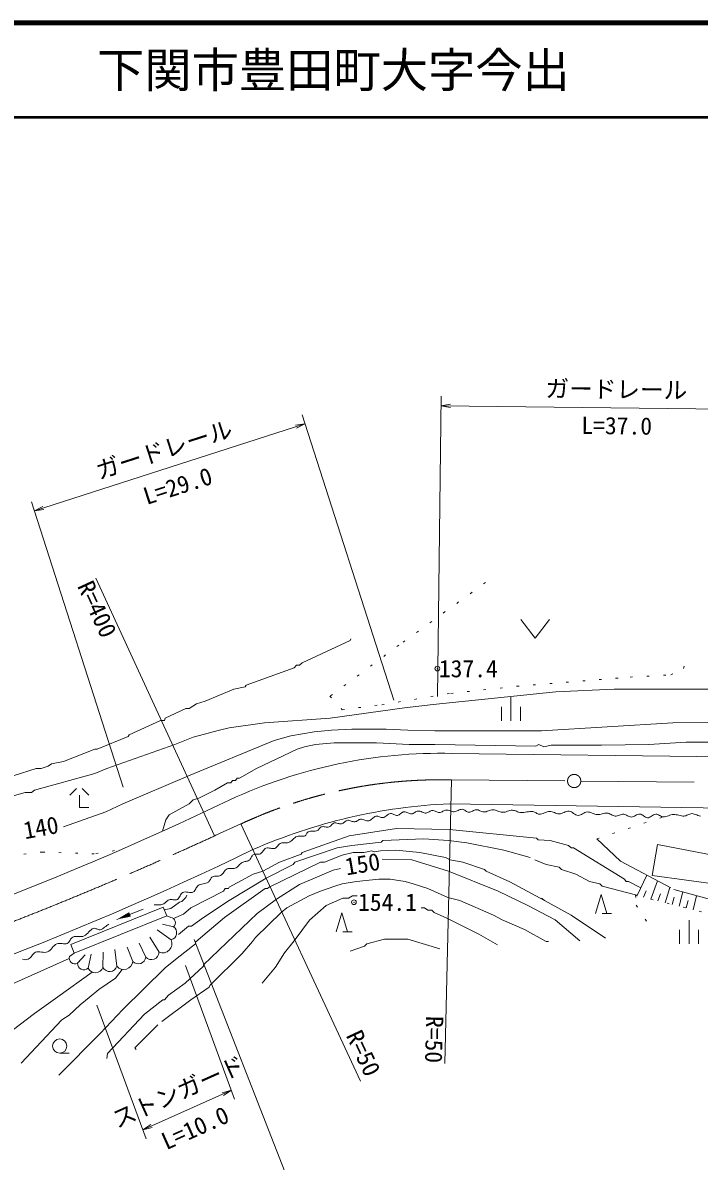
# Model space of a CAD drawing. Units: millimetres, scale not verified. Extents: x 40000 to 680000, y 20000 to 380000.
# Drawn here: x 397167 to 468712, y 259602 to 380000 of the extents above; entities that cross this region are included whole.
import ezdxf
from ezdxf.enums import TextEntityAlignment as Align

# ---------------------------------------------------------------- set-up
doc = ezdxf.new("R2010")
doc.units = ezdxf.units.MM
doc.header["$LTSCALE"] = 1000
doc.header["$PDMODE"] = 32
doc.header["$PDSIZE"] = 500
for name, pattern in [('CHAIN', [18.5, 12, -1.5, 3.5, -1.5]), ('DASHED', [7.5, 6, -1.5]), ('DOTTED', [1.75, 0.25, -1.5])]:
    doc.linetypes.add(name, pattern=pattern)
for name, color, linetype, lineweight in [('M-BGD', 7, 'Continuous', 13), ('M-BMK', 2, 'CHAIN', 13), ('M-STR-HTXT', 7, 'Continuous', 13), ('M-TTL', 2, 'Continuous', 140), ('M-TTL-LINE', 7, 'Continuous', 50)]:
    doc.layers.add(name, color=color, linetype=linetype, lineweight=lineweight)
doc.layers.add('M-TTL-TXT', color=7, linetype='Continuous')
doc.styles.add('ＭＳ ゴシック', font='')
doc.styles.get('ＭＳ ゴシック').set_extended_font_data('MS Gothic')

# ---------------------------------------------------------------- blocks, each defined once
blk = doc.blocks.new('針葉樹林')
at = {"color": 7, "linetype": 'Continuous', "lineweight": 13}
for p, q in [((-0.6, 0), (0, 2)), ((0, 2), (0.6, 0)), ((0.1, 0), (1.1, 0))]:
    blk.add_line(p, q, dxfattribs=at)
blk = doc.blocks.new('広葉樹林')
at = {"color": 7, "linetype": 'Continuous', "lineweight": 13}
blk.add_line((0, 0), (1, 0), dxfattribs=at)
blk.add_circle((0, 0.75), 0.75, dxfattribs=at)
blk = doc.blocks.new('竹林')
at = {"color": 7, "linetype": 'Continuous', "lineweight": 13}
for p, q in [((-1, 1.3), (-0.3, 2)), ((0, 1.3), (0, 0)), ((0.3, 2), (1, 1.3)), ((0, 0), (1, 0))]:
    blk.add_line(p, q, dxfattribs=at)
blk = doc.blocks.new('荒地')
at = {"color": 7, "linetype": 'Continuous', "lineweight": 13}
for p, q in [((0, 0), (0, 2.5)), ((-1, 1.5), (-1, 0)), ((1, 1.5), (1, 0))]:
    blk.add_line(p, q, dxfattribs=at)
blk = doc.blocks.new('畑')
at = {"color": 7, "linetype": 'Continuous', "lineweight": 13}
for p, q in [((-1.5, 2), (0, 0)), ((0, 0), (1.5, 2))]:
    blk.add_line(p, q, dxfattribs=at)
blk = doc.blocks.new('filled_arrow')
at = {"color": 0, "linetype": 'Continuous', "lineweight": -2}
blk.add_solid([(7.5, 1.25), (0, 0), (7.5, -1.25)], dxfattribs=at)
blk = doc.blocks.new('open_arrow')
at = {"color": 0, "linetype": 'Continuous', "lineweight": -2}
blk.add_lwpolyline([(7.5, 1.25), (0, 0), (7.5, -1.25)], dxfattribs=at)

msp = doc.modelspace()

# ---------------------------------------------------------------- linework, layer by layer
at = {"layer": 'M-BGD', "linetype": 'DOTTED'}
for p, q in [((446104, 320794), (436944, 314187)), ((436944, 314187), (429660, 308780)), ((467053, 311709), (467354, 313135)), ((449408, 309832), (461422, 310808)), ((461422, 310808), (465702, 311033)), ((465702, 311033), (467053, 311709)), ((442425, 309081), (449408, 309832)), ((429660, 308780), (430937, 307354)), ((435142, 307879), (442425, 309081)), ((430937, 307354), (435142, 307879)), ((457883, 293697), (464913, 296018)), ((399251, 292299), (393094, 291623)), ((404732, 292111), (399251, 292299)), ((406872, 292449), (404732, 292111)), ((472339, 285129), (461976, 287728)), ((461976, 287728), (462051, 286677)), ((462051, 286677), (463477, 284462))]:
    msp.add_line(p, q, dxfattribs=at)
at = {"layer": 'M-BGD'}
for p, q in [((440589, 307905), (437541, 307566)), ((437880, 305195), (440759, 305111)), ((413242, 303671), (406045, 301131)), ((438049, 303671), (440759, 303671)), ((442551, 302730), (477836, 302285)), ((414681, 300369), (407739, 297406)), ((417475, 298845), (415782, 297999)), ((442302, 297405), (484560, 296714)), ((434324, 292326), (435001, 292411)), ((442367, 291479), (443722, 291225)), ((422894, 289532), (418999, 287161)), ((462131, 287689), (463159, 289860)), ((463582, 287325), (464289, 289258)), ((462807, 287520), (463094, 288203)), ((464343, 287134), (464618, 287892)), ((465103, 286944), (465605, 288556)), ((466597, 286569), (466973, 288075)), ((413750, 286992), (412819, 286315)), ((418999, 287161), (416290, 285383)), ((442113, 287500), (443383, 287161)), ((443383, 287161), (446939, 285637)), ((452358, 287161), (455152, 285637)), ((465851, 286756), (466048, 287544)), ((467331, 286385), (467525, 287161)), ((468064, 286201), (468433, 287682)), ((402237, 282535), (412021, 286465)), ((402609, 281607), (412394, 285537)), ((407107, 285171), (409906, 286252)), ((412021, 286465), (412394, 285537)), ((412819, 286315), (412136, 286178)), ((412394, 285537), (412823, 285392)), ((414173, 285722), (413120, 285261)), ((455152, 285637), (458793, 283182)), ((413104, 284389), (411941, 284670)), ((414681, 284452), (413640, 283576)), ((427490, 285079), (425857, 282928)), ((442029, 285299), (445415, 283605)), ((411580, 281703), (410618, 283307)), ((412863, 283026), (411379, 284069)), ((445415, 283605), (447363, 282505)), ((402237, 282535), (402609, 281607)), ((407129, 280219), (406888, 281983)), ((408813, 280740), (408212, 282224)), ((410176, 281181), (409495, 282665)), ((415443, 282589), (413496, 281065)), ((421455, 282843), (420354, 281573)), ((425857, 282928), (424841, 281658)), ((402116, 281262), (402609, 281607)), ((402958, 280540), (403760, 281422)), ((404081, 280018), (404402, 281502)), ((405645, 280099), (405685, 281703)), ((413496, 281065), (412226, 280049)), ((420354, 281573), (416967, 278187)), ((424841, 281658), (423910, 280134)), ((404500, 279610), (400881, 277001)), ((407684, 279892), (406977, 278949)), ((412226, 280049), (407739, 275647)), ((416290, 280219), (414343, 278441)), ((416290, 280388), (416290, 280219)), ((423910, 280134), (422471, 278441)), ((406977, 278949), (405199, 277763)), ((416967, 278187), (416883, 278017)), ((400881, 277001), (398425, 275223)), ((404183, 276917), (403251, 276155)), ((405199, 277763), (404183, 276917)), ((416883, 278017), (414935, 276663)), ((414935, 276663), (411887, 274377)), ((398425, 275223), (394023, 271921)), ((401304, 274546), (396986, 269974)), ((407739, 275647), (405368, 273107)), ((405368, 273107), (400965, 268704)), ((406130, 270990), (406045, 270482))]:
    msp.add_line(p, q, dxfattribs=at)
at = {"layer": 'M-BGD', "linetype": 'DASHED'}
for p, q in [((457883, 293697), (460399, 291332)), ((460399, 291332), (466030, 288329)), ((466030, 288329), (476204, 285588))]:
    msp.add_line(p, q, dxfattribs=at)
at = {"layer": 'M-BGD'}
for points in [[(431869, 314847), (431784, 314678), (426704, 312307), (426450, 312053), (426111, 312053), (425857, 311799), (420777, 309937), (420693, 309767), (419507, 309513), (416459, 308243), (415528, 307989), (414766, 307481), (414427, 307481), (412226, 306465), (412141, 306211)], [(477758, 309175), (475641, 309513), (459724, 309513), (453543, 309259), (440589, 307905)], [(437541, 307566), (429667, 306465), (422725, 305957), (418999, 305449), (417983, 305195), (415189, 304433), (413242, 303671)], [(412141, 306211), (411718, 306211), (408416, 304687), (408331, 304518), (405029, 303163)], [(477673, 306042), (469969, 306042), (465905, 305957), (452019, 305111), (440759, 305111)], [(437880, 305195), (435594, 305280), (431953, 305280), (429837, 305195), (427974, 305026), (425519, 304603), (423741, 304095), (414681, 300369)], [(438049, 303671), (434578, 303841), (430091, 303841), (428143, 303671), (426958, 303417), (426196, 303163), (421878, 301131)], [(451765, 303671), (451427, 303502), (440759, 303671)], [(451765, 303671), (452273, 303417), (453035, 303587), (458369, 303587), (463365, 303671), (467344, 303925), (472847, 303925), (477673, 303671)], [(394446, 299861), (395801, 300115), (396139, 300369), (398595, 301131), (399103, 301131), (399865, 301385), (400203, 301639), (401473, 301893), (404775, 303163), (405029, 303163)], [(406045, 301131), (404775, 300623), (398425, 298845), (398087, 298591), (397409, 298591), (388112, 295986)], [(421878, 301131), (420100, 300115), (419846, 300115), (419677, 299861), (419338, 299861), (419169, 299607), (418830, 299607), (417475, 298845)], [(407739, 297406), (405961, 296559), (401473, 294951)], [(415782, 297999), (415189, 297829), (414766, 297406), (412649, 296221), (412311, 295713), (411955, 294503)], [(468831, 296107), (468700, 296136), (468571, 296179), (468442, 296229), (468314, 296279), (468184, 296322), (468054, 296351), (467921, 296359), (467815, 296346), (467711, 296318), (467610, 296278), (467510, 296233), (467409, 296188), (467308, 296147), (467205, 296115), (467099, 296099), (466960, 296099), (466822, 296117), (466685, 296148), (466548, 296184), (466411, 296221), (466273, 296253), (466135, 296274), (465996, 296279), (465858, 296263), (465722, 296230), (465588, 296186), (465455, 296137), (465321, 296089), (465187, 296049), (465051, 296024), (464913, 296018), (464809, 296035), (464708, 296070), (464610, 296116), (464512, 296168), (464415, 296218), (464316, 296262), (464215, 296291), (464111, 296299), (463995, 296279), (463883, 296234), (463776, 296171), (463670, 296101), (463565, 296032), (463457, 295972), (463346, 295932), (463229, 295918), (463121, 295937), (463020, 295982), (462923, 296044), (462828, 296115), (462733, 296187), (462636, 296250), (462535, 296297), (462427, 296319), (462312, 296311), (462201, 296277), (462093, 296226), (461986, 296165), (461879, 296105), (461771, 296051), (461660, 296013), (461545, 295998), (461438, 296011), (461334, 296043), (461233, 296089), (461134, 296142), (461034, 296196), (460933, 296244), (460830, 296281), (460723, 296299), (460608, 296295), (460495, 296273), (460383, 296239), (460272, 296198), (460160, 296158), (460048, 296123), (459935, 296102), (459821, 296099), (459711, 296117), (459605, 296154), (459501, 296201), (459399, 296255), (459297, 296310), (459194, 296359), (459088, 296397), (458978, 296419), (458848, 296422), (458717, 296408), (458588, 296380), (458458, 296347), (458328, 296312), (458198, 296282), (458067, 296262), (457936, 296259), (457798, 296277), (457662, 296314), (457528, 296362), (457394, 296414), (457261, 296465), (457127, 296507), (456991, 296534), (456853, 296540), (456730, 296518), (456612, 296474), (456496, 296414), (456382, 296348), (456268, 296283), (456153, 296228), (456034, 296190), (455911, 296179), (455783, 296200), (455661, 296248), (455544, 296315), (455429, 296392), (455314, 296470), (455197, 296540), (455076, 296593), (454948, 296620), (454813, 296617), (454680, 296589), (454548, 296545), (454418, 296491), (454287, 296436), (454155, 296387), (454022, 296353), (453886, 296339), (453760, 296351), (453637, 296380), (453515, 296422), (453395, 296470), (453274, 296518), (453152, 296560), (453029, 296589), (452903, 296600), (452762, 296586), (452624, 296549), (452487, 296498), (452352, 296440), (452216, 296384), (452080, 296336), (451941, 296305), (451801, 296299), (451711, 296314), (451625, 296344), (451541, 296385), (451459, 296431), (451377, 296478), (451293, 296522), (451208, 296557), (451119, 296580), (450960, 296593), (450800, 296587), (450639, 296567), (450478, 296540), (450318, 296511), (450157, 296488), (449996, 296475), (449836, 296480), (449723, 296498), (449613, 296528), (449503, 296566), (449395, 296607), (449286, 296648), (449177, 296683), (449066, 296709), (448953, 296720), (448821, 296713), (448691, 296689), (448561, 296653), (448432, 296611), (448303, 296569), (448174, 296532), (448043, 296507), (447911, 296500), (447780, 296513), (447652, 296543), (447525, 296584), (447400, 296631), (447274, 296678), (447147, 296719), (447019, 296748), (446888, 296760), (446766, 296752), (446645, 296726), (446526, 296689), (446407, 296647), (446288, 296606), (446169, 296570), (446048, 296546), (445926, 296540), (445823, 296553), (445722, 296582), (445623, 296622), (445525, 296667), (445427, 296710), (445328, 296748), (445227, 296773), (445124, 296780), (445025, 296766), (444929, 296732), (444835, 296686), (444743, 296634), (444651, 296582), (444557, 296539), (444461, 296509), (444362, 296500), (444266, 296515), (444175, 296551), (444087, 296601), (444001, 296657), (443915, 296714), (443827, 296765), (443736, 296802), (443640, 296820), (443529, 296815), (443421, 296789), (443315, 296749), (443209, 296702), (443104, 296652), (442997, 296608), (442889, 296575), (442778, 296560), (442674, 296565), (442571, 296586), (442468, 296617), (442367, 296653), (442265, 296688), (442163, 296718), (442060, 296737), (441956, 296740), (441862, 296725), (441771, 296694), (441683, 296652), (441595, 296606), (441508, 296561), (441419, 296521), (441328, 296492), (441234, 296480), (441139, 296488), (441046, 296513), (440954, 296550), (440863, 296593), (440772, 296635), (440681, 296671), (440588, 296695), (440492, 296700), (440405, 296685), (440322, 296653), (440241, 296610), (440161, 296562), (440082, 296513), (440001, 296469), (439918, 296436), (439831, 296419), (439721, 296424), (439613, 296448), (439506, 296486), (439399, 296531), (439293, 296575), (439186, 296613), (439078, 296637), (438968, 296640), (438878, 296622), (438792, 296587), (438709, 296540), (438628, 296488), (438546, 296437), (438463, 296391), (438377, 296356), (438287, 296339), (438187, 296344), (438088, 296370), (437992, 296408), (437895, 296453), (437799, 296498), (437703, 296535), (437605, 296558), (437505, 296560), (437407, 296536), (437316, 296492), (437229, 296434), (437144, 296370), (437059, 296305), (436972, 296247), (436881, 296202), (436783, 296179), (436691, 296181), (436600, 296203), (436511, 296238), (436422, 296280), (436333, 296322), (436244, 296356), (436153, 296378), (436061, 296379), (435952, 296352), (435850, 296302), (435754, 296236), (435660, 296162), (435566, 296088), (435469, 296021), (435368, 295968), (435259, 295938), (435166, 295937), (435073, 295955), (434980, 295986), (434888, 296023), (434795, 296059), (434703, 296089), (434610, 296104), (434517, 296099), (434413, 296063), (434319, 296005), (434231, 295931), (434146, 295849), (434062, 295767), (433974, 295692), (433879, 295633), (433775, 295597), (433665, 295590), (433555, 295606), (433446, 295638), (433336, 295679), (433226, 295721), (433115, 295756), (433005, 295778), (432893, 295778), (432813, 295759), (432737, 295727), (432664, 295684), (432593, 295637), (432521, 295590), (432448, 295548), (432372, 295515), (432292, 295497), (432195, 295497), (432100, 295515), (432005, 295546), (431910, 295581), (431816, 295617), (431721, 295645), (431626, 295661), (431530, 295658), (431439, 295632), (431356, 295588), (431276, 295533), (431198, 295471), (431121, 295408), (431042, 295351), (430958, 295306), (430868, 295277), (430773, 295269), (430678, 295281), (430582, 295304), (430486, 295333), (430390, 295361), (430294, 295382), (430200, 295390), (430106, 295377), (430029, 295345), (429959, 295296), (429895, 295237), (429834, 295172), (429773, 295106), (429710, 295044), (429641, 294993), (429565, 294956), (429463, 294934), (429358, 294932), (429250, 294944), (429142, 294962), (429033, 294979), (428926, 294988), (428823, 294983), (428723, 294956), (428665, 294923), (428616, 294879), (428572, 294826), (428530, 294770), (428489, 294713), (428446, 294659), (428398, 294611), (428342, 294575), (428227, 294533), (428104, 294513), (427977, 294508), (427848, 294510), (427719, 294512), (427593, 294504), (427472, 294481), (427359, 294434), (427306, 294394), (427262, 294343), (427225, 294284), (427190, 294222), (427155, 294160), (427117, 294102), (427073, 294052), (427019, 294013), (426922, 293977), (426819, 293963), (426712, 293962), (426603, 293970), (426494, 293980), (426385, 293985), (426278, 293978), (426176, 293953), (426052, 293895), (425938, 293818), (425830, 293729), (425725, 293633), (425621, 293537), (425513, 293447), (425398, 293370), (425274, 293312), (425177, 293287), (425077, 293278), (424975, 293280), (424871, 293286), (424768, 293292), (424666, 293292), (424567, 293280), (424472, 293252), (424380, 293200), (424299, 293131), (424224, 293051), (424153, 292966), (424082, 292881), (424007, 292803), (423924, 292738), (423831, 292690), (423717, 292665), (423600, 292665), (423479, 292681), (423358, 292705), (423236, 292728), (423117, 292742), (423000, 292739), (422888, 292710), (422799, 292659), (422724, 292589), (422657, 292506), (422594, 292417), (422532, 292326), (422466, 292241), (422393, 292166), (422307, 292109), (422217, 292077), (422122, 292062), (422024, 292060), (421923, 292064), (421823, 292066), (421725, 292062), (421632, 292045), (421545, 292008), (421474, 291954), (421415, 291886), (421365, 291807), (421320, 291724), (421276, 291640), (421227, 291559), (421171, 291487), (421104, 291427), (421023, 291381), (420935, 291349), (420843, 291326), (420748, 291308), (420653, 291291), (420559, 291271), (420468, 291244), (420382, 291206), (420281, 291141), (420188, 291061), (420102, 290974), (420017, 290883), (419932, 290794), (419842, 290711), (419746, 290640), (419640, 290585), (419537, 290556), (419430, 290547), (419319, 290550), (419207, 290559), (419096, 290568), (418986, 290569), (418879, 290557), (418778, 290525), (418673, 290461), (418583, 290378), (418501, 290282), (418425, 290179), (418348, 290075), (418268, 289977), (418178, 289891), (418076, 289823), (417977, 289785), (417872, 289766), (417763, 289760), (417652, 289758), (417541, 289756), (417433, 289747), (417330, 289725), (417234, 289683), (417164, 289629), (417106, 289563), (417056, 289488), (417010, 289408), (416964, 289327), (416915, 289250), (416859, 289180), (416793, 289121), (416670, 289052), (416536, 289004), (416395, 288970), (416250, 288943), (416106, 288915), (415965, 288880), (415832, 288831), (415710, 288760), (415633, 288689), (415571, 288603), (415517, 288507), (415467, 288407), (415417, 288309), (415360, 288218), (415292, 288140), (415209, 288079), (415080, 288032), (414941, 288018), (414796, 288027), (414649, 288047), (414501, 288067), (414355, 288076), (414216, 288064), (414086, 288018), (413996, 287953), (413923, 287866), (413861, 287765), (413806, 287657), (413750, 287549), (413689, 287449), (413616, 287362), (413525, 287297), (413423, 287260), (413316, 287247), (413204, 287250), (413090, 287262), (412975, 287276), (412861, 287285), (412750, 287281), (412643, 287257), (412551, 287214), (412467, 287156), (412388, 287089), (412311, 287017), (412235, 286945), (412156, 286877), (412072, 286819), (411981, 286775), (411873, 286744), (411763, 286725), (411650, 286716), (411536, 286714), (411422, 286716), (411307, 286719), (411192, 286719), (411079, 286715)], [(442283, 294697), (436695, 294781), (431699, 294019), (426704, 292241), (426619, 292072), (424333, 291225), (422555, 290294)], [(442283, 294697), (451511, 293765), (451681, 293596), (452951, 293511), (454898, 293003), (455152, 292749), (455406, 292749), (460825, 289447), (460994, 289193), (461248, 289193), (462518, 288516)], [(442198, 293511), (439573, 293681), (435255, 293511), (435086, 293342), (431953, 293003), (430429, 292749), (425942, 291225), (425773, 290971), (422894, 289532)], [(442198, 293511), (444145, 293257), (448040, 292495), (450834, 291733)], [(433223, 292241), (432123, 292241), (430937, 291987), (429075, 291225), (428651, 291225), (423233, 288601)], [(434324, 292326), (434070, 292411), (433223, 292241)], [(435001, 292411), (436610, 292495), (439150, 292241), (441859, 291733), (442367, 291479)], [(435171, 291564), (438303, 291479), (442198, 290294)], [(451342, 291479), (452527, 290971), (453882, 290717), (454136, 290463), (455660, 289955), (457099, 289193), (458200, 288939), (458454, 288685), (462095, 287754)], [(422555, 290294), (421539, 289955), (418999, 288601), (418915, 288431), (418576, 288431), (418407, 288177), (414935, 286399), (414173, 285722)], [(430768, 290548), (430006, 290379), (426450, 288855), (423995, 287331)], [(442198, 290294), (447447, 288177), (450580, 286653), (453459, 285129), (456083, 282928)], [(443722, 291225), (446008, 290463), (446177, 290294), (448663, 289149)], [(442113, 287500), (439997, 288431), (438473, 288939), (437626, 289193), (436017, 289447), (434832, 289447), (432461, 289193), (430937, 288939), (430175, 288685), (428651, 288177), (427466, 287669), (425095, 286399), (424503, 285891)], [(448663, 289149), (452358, 287161), (452019, 287415)], [(414512, 287754), (414427, 287500), (414004, 287077), (413750, 286992)], [(416205, 283436), (418491, 285383), (422809, 288431), (423063, 288431), (423233, 288601)], [(423995, 287331), (421963, 285807), (416290, 280388)], [(432546, 287669), (432038, 287669), (431615, 287415), (431022, 287415), (429244, 286653), (427490, 285079)], [(416290, 285383), (415020, 284452), (414681, 284452)], [(421455, 282843), (421793, 283267), (424503, 285891)], [(439319, 286399), (439658, 286399), (439997, 286145), (440420, 286145), (440674, 285891), (442029, 285299)], [(446939, 285637), (447871, 285129), (450241, 284113)], [(406267, 284690), (406154, 284610), (406044, 284521), (405935, 284430), (405825, 284340), (405714, 284256), (405597, 284183), (405475, 284126), (405344, 284089), (405259, 284084), (405173, 284100), (405088, 284128), (405003, 284163), (404917, 284197), (404832, 284224), (404747, 284237), (404663, 284229), (404516, 284172), (404386, 284084), (404267, 283974), (404154, 283851), (404042, 283725), (403925, 283606), (403800, 283504), (403660, 283427), (403516, 283386), (403365, 283370), (403210, 283371), (403053, 283379), (402897, 283386), (402744, 283382), (402596, 283358), (402457, 283307), (402368, 283245), (402293, 283164), (402228, 283072), (402168, 282973), (402107, 282874), (402042, 282783), (401966, 282704), (401876, 282645), (401747, 282604), (401611, 282591), (401471, 282599), (401328, 282617), (401184, 282636), (401043, 282646), (400905, 282639), (400773, 282605), (400631, 282528), (400506, 282425), (400391, 282304), (400282, 282173), (400173, 282043), (400058, 281922), (399932, 281819), (399790, 281743), (399637, 281703), (399477, 281694), (399313, 281705), (399147, 281727), (398981, 281747), (398818, 281757), (398659, 281746), (398507, 281703), (398394, 281636), (398297, 281547), (398209, 281442), (398127, 281330), (398045, 281218), (397957, 281114), (397859, 281025), (397745, 280961), (397605, 280924), (397458, 280918), (397308, 280933), (397155, 280958)], [(416205, 283436), (415443, 282759), (415443, 282589)], [(441267, 282081), (437880, 283097), (435425, 283097), (433562, 282589), (433308, 282335), (431784, 281827)], [(450241, 284113), (452527, 282843), (452781, 282843)], [(402087, 281054), (392668, 276832), (392160, 276578)], [(414343, 278441), (412565, 277171), (412141, 276663), (411972, 276663), (410025, 275139), (406130, 270990)], [(403251, 276155), (402066, 275054), (401304, 274546)], [(411464, 274038), (409009, 271583), (409178, 271413)]]:
    msp.add_lwpolyline(points, dxfattribs=at)
msp.add_lwpolyline([(464312, 293091), (463742, 289814), (471011, 288816), (471412, 291739)], close=True, dxfattribs=at)
for centre, radius, start, end in [((441340, 249944), 52800, 88.68596, 114.95744), ((269577, 609412), 345600, 285.10257, 295.62871), ((444927, 239152), 58312, 92.5801, 113.6782), ((269385, 606820), 349148, 285.20824, 295.82988), ((412755, 284832), 564, 308.26211, 83.02238), ((412699, 283758), 750, 282.61189, 57.37216), ((411946, 282632), 998, 248.50127, 23.26154), ((402688, 281076), 601, 162.01857, 296.77884), ((403628, 280513), 670, 177.7151, 312.47537), ((407862, 280830), 955, 219.81841, 354.57868), ((409403, 281245), 776, 220.54778, 355.30805), ((410770, 281734), 811, 222.9963, 357.75657), ((404846, 280384), 848, 205.55554, 340.31581), ((406362, 280468), 806, 207.25533, 342.0156)]:
    msp.add_arc(centre, radius, start, end, dxfattribs=at)
for p in [(441014, 311698), (432191, 286996)]:
    msp.add_point(p, dxfattribs=at)
at = {"layer": 'M-BMK'}
for p, q in [((442506, 299930), (454785, 299819)), ((456185, 299806), (479805, 299592)), ((420243, 295275), (417596, 294073))]:
    msp.add_line(p, q, dxfattribs=at)
msp.add_circle((455485, 299813), 700, dxfattribs=at)
for centre, radius, start, end in [((441340, 249944), 50000, 88.66401, 114.95744), ((250267, 657393), 400000, 286.06698, 294.72869)]:
    msp.add_arc(centre, radius, start, end, dxfattribs=at)
at = {"layer": 'M-STR-HTXT'}
for p, q in [((441019, 308742), (441410, 340502)), ((436399, 308365), (426704, 338535)), ((441398, 339503), (478454, 339046)), ((398400, 328389), (427010, 337583)), ((407788, 299171), (398094, 329341)), ((417450, 294006), (404911, 321260)), ((442506, 299930), (441807, 269938)), ((420243, 295275), (432901, 268076)), ((415306, 283044), (425938, 255802)), ((414379, 280301), (419575, 266166)), ((405008, 276108), (410205, 261973)), ((419230, 267107), (409859, 262914))]:
    msp.add_line(p, q, dxfattribs=at)
at = {"layer": 'M-TTL'}
msp.add_line((680000, 380000), (40000, 380000), dxfattribs=at)
at = {"layer": 'M-TTL-LINE'}
msp.add_line((40000, 370000), (680000, 370000), dxfattribs=at)

# ---------------------------------------------------------------- block references
at = {"layer": 'M-BGD', "xscale": 1000, "yscale": 1000}
for name, p in [('畑', (451359, 314906)), ('荒地', (448793, 306164)), ('竹林', (403159, 297021)), ('針葉樹林', (458337, 285793)), ('針葉樹林', (430908, 283868)), ('荒地', (467640, 282585)), ('広葉樹林', (401074, 271036))]:
    msp.add_blockref(name, p, dxfattribs=at)
at = {"layer": 'M-BGD', "xscale": 200, "yscale": 200, "rotation": 21.1}
msp.add_blockref('filled_arrow', (407107, 285171), dxfattribs=at)
at = {"layer": 'M-STR-HTXT', "xscale": 133, "yscale": 133}
for p, rotation in [((441398, 339503), 359.3), ((427010, 337583), 197.8), ((398400, 328389), 17.8), ((419230, 267107), 204.1), ((409859, 262914), 24.1)]:
    msp.add_blockref('open_arrow', p, dxfattribs=dict(at, rotation=rotation))

# ---------------------------------------------------------------- texts
at = {"layer": 'M-BGD', "style": 'ＭＳ ゴシック'}
for s, p in [('137.4', (441174, 311698)), ('154.1', (432623, 286996))]:
    msp.add_text(s, height=1833, dxfattribs=at).set_placement(p, align=Align.MIDDLE_LEFT)
for s, rotation, p in [('140', 10.389, (399349, 293452)), ('150', 9.638, (433341, 289597))]:
    msp.add_text(s, height=1833, rotation=rotation, dxfattribs=at).set_placement(p, align=Align.BOTTOM_CENTER)
at = {"layer": 'M-STR-HTXT', "style": 'ＭＳ ゴシック'}
for s, rotation, p in [('ガードレール', 359.294, (459932, 339774)), ('L=37.0', 359.294, (459969, 335926)), ('ガードレール', 17.814, (412552, 333462)), ('L=29.0', 17.814, (414000, 329621)), ('ストンガード', 24.109, (414202, 265605)), ('L=10.0', 24.109, (415992, 261787))]:
    msp.add_text(s, height=1833, rotation=rotation, dxfattribs=at).set_placement(p, align=Align.BOTTOM_CENTER)
msp.add_text('R=400', height=1833, rotation=294.819, dxfattribs=at).set_placement((402397, 320201), align=Align.BOTTOM_LEFT)
for rotation, p in [(268.664, (439160, 270015)), (295.064, (432927, 268154))]:
    msp.add_text('R=50', height=1833, rotation=rotation, dxfattribs=at).set_placement(p, align=Align.BOTTOM_RIGHT)
at = {"layer": 'M-TTL-TXT', "style": 'ＭＳ ゴシック'}
msp.add_text('下関市豊田町大字今出', height=3666, dxfattribs=at).set_placement((405024, 375000), align=Align.MIDDLE_LEFT)

doc.saveas('drawing.dxf')
